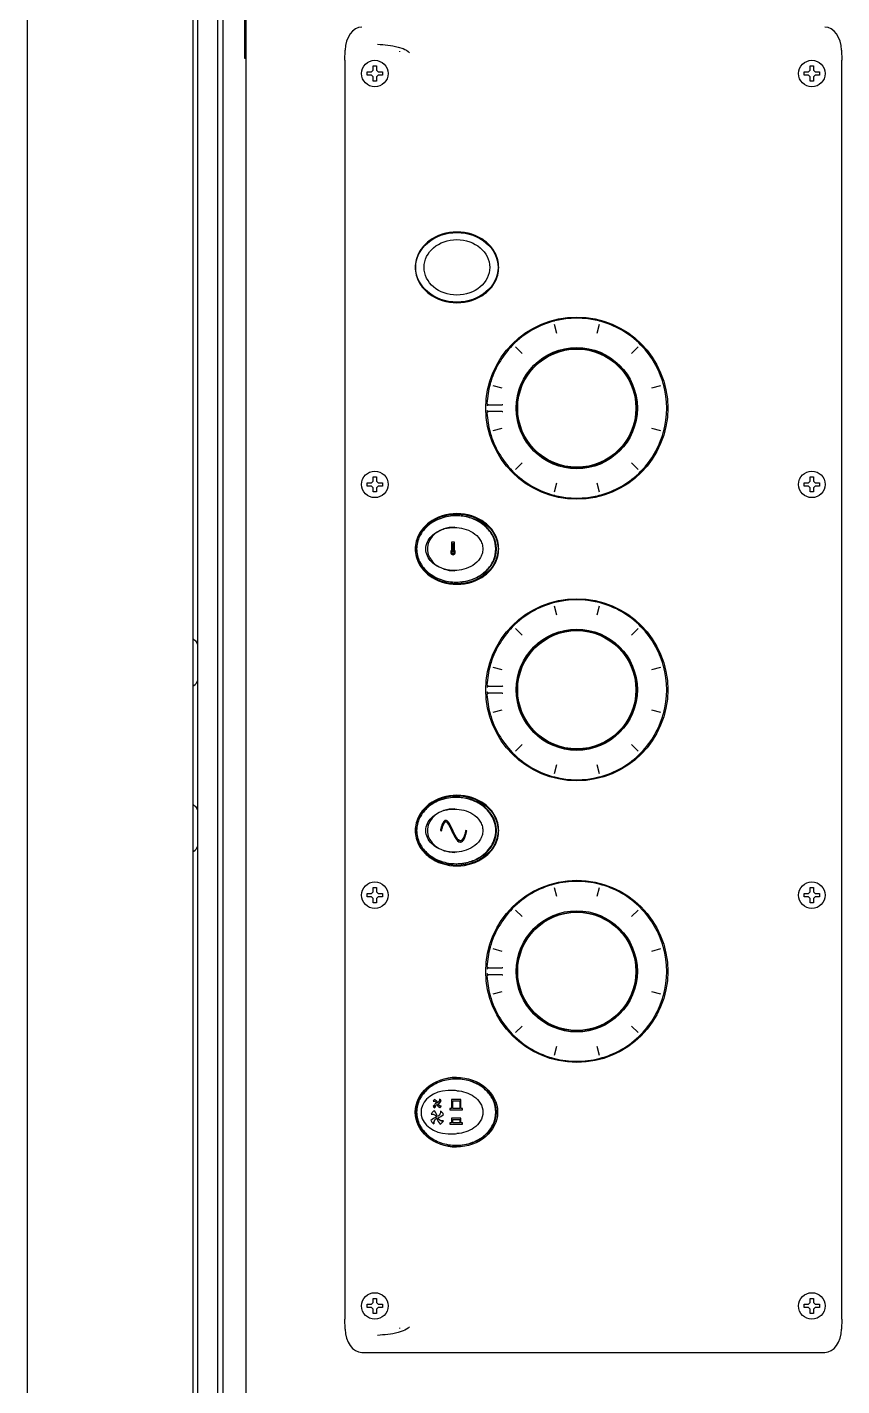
# Model space of a CAD drawing. Header units: millimetres. Extents: x 2482 to 7241, y 2335 to 6851.
# Drawn here: x 3831 to 4077, y 4862.8 to 5272.9 of the extents above; entities that cross this region are included whole.
import ezdxf

# ---------------------------------------------------------------- set-up
doc = ezdxf.new("R2010")
doc.units = ezdxf.units.MM
doc.header["$LTSCALE"] = 669.9
doc.layers.get('0').update_dxf_attribs({"linetype": 'CONTINUOUS'})
doc.layers.add('ASSI', color=7, linetype='CONTINUOUS')
doc.layers.add('GEOM', color=7, linetype='CONTINUOUS')

msp = doc.modelspace()

# ---------------------------------------------------------------- linework, layer by layer
at = {"color": 7, "linetype": 'Continuous'}
for p, q in [((3830.95, 5500.37), (3830.95, 3865.37)), ((3880.95, 5453.05), (3880.95, 3865.37)), ((3890.05, 5426.12), (3890.05, 4711.73)), ((3933.65, 5258.37), (3933.65, 5259.37)), ((3933.65, 5259.37), (3934.95, 5259.37)), ((3934.95, 5258.37), (3933.65, 5258.37)), ((3934.95, 5259.37), (3935.45, 5259.87)), ((3935.45, 5257.87), (3934.95, 5258.37)), ((3935.45, 5259.87), (3935.45, 5261.17)), ((3935.45, 5261.17), (3936.45, 5261.17)), ((3935.45, 5256.57), (3935.45, 5257.87)), ((3936.45, 5261.17), (3936.45, 5259.87)), ((3936.45, 5259.87), (3936.95, 5259.37)), ((3936.95, 5258.37), (3936.45, 5257.87)), ((3936.45, 5257.87), (3936.45, 5256.57)), ((3936.95, 5259.37), (3938.25, 5259.37)), ((3938.25, 5258.37), (3936.95, 5258.37)), ((3938.25, 5259.37), (3938.25, 5258.37)), ((4065.65, 5258.37), (4065.65, 5259.37)), ((4065.65, 5259.37), (4066.95, 5259.37)), ((4066.95, 5258.37), (4065.65, 5258.37)), ((4066.95, 5259.37), (4067.45, 5259.87)), ((4067.45, 5257.87), (4066.95, 5258.37)), ((4067.45, 5259.87), (4067.45, 5261.17)), ((4067.45, 5261.17), (4068.45, 5261.17)), ((4067.45, 5256.57), (4067.45, 5257.87)), ((4068.45, 5261.17), (4068.45, 5259.87)), ((4068.45, 5259.87), (4068.95, 5259.37)), ((4068.95, 5258.37), (4068.45, 5257.87)), ((4068.45, 5257.87), (4068.45, 5256.57)), ((4068.95, 5259.37), (4070.25, 5259.37)), ((4070.25, 5258.37), (4068.95, 5258.37)), ((4070.25, 5259.37), (4070.25, 5258.37)), ((3936.45, 5256.57), (3935.45, 5256.57)), ((4068.45, 5256.57), (4067.45, 5256.57)), ((3933.65, 5134.37), (3933.65, 5135.37)), ((3933.65, 5135.37), (3934.95, 5135.37)), ((3934.95, 5135.37), (3935.45, 5135.87)), ((3935.45, 5135.87), (3935.45, 5137.17)), ((3935.45, 5137.17), (3936.45, 5137.17)), ((3936.45, 5137.17), (3936.45, 5135.87)), ((3936.45, 5135.87), (3936.95, 5135.37)), ((3936.95, 5135.37), (3938.25, 5135.37)), ((3938.25, 5135.37), (3938.25, 5134.37)), ((4065.65, 5134.37), (4065.65, 5135.37)), ((4065.65, 5135.37), (4066.95, 5135.37)), ((4066.95, 5135.37), (4067.45, 5135.87)), ((4067.45, 5135.87), (4067.45, 5137.17)), ((4067.45, 5137.17), (4068.45, 5137.17)), ((4068.45, 5137.17), (4068.45, 5135.87)), ((4068.45, 5135.87), (4068.95, 5135.37)), ((4068.95, 5135.37), (4070.25, 5135.37)), ((4070.25, 5135.37), (4070.25, 5134.37)), ((3934.95, 5134.37), (3933.65, 5134.37)), ((3935.45, 5133.87), (3934.95, 5134.37)), ((3935.45, 5132.57), (3935.45, 5133.87)), ((3936.45, 5132.57), (3935.45, 5132.57)), ((3936.95, 5134.37), (3936.45, 5133.87)), ((3936.45, 5133.87), (3936.45, 5132.57)), ((3938.25, 5134.37), (3936.95, 5134.37)), ((4066.95, 5134.37), (4065.65, 5134.37)), ((4067.45, 5133.87), (4066.95, 5134.37)), ((4067.45, 5132.57), (4067.45, 5133.87)), ((4068.45, 5132.57), (4067.45, 5132.57)), ((4068.95, 5134.37), (4068.45, 5133.87)), ((4068.45, 5133.87), (4068.45, 5132.57)), ((4070.25, 5134.37), (4068.95, 5134.37)), ((3962.53, 5125.23), (3962.5, 5125.23)), ((3962.53, 5040.23), (3962.5, 5040.23)), ((3934.95, 5011.37), (3935.45, 5011.87)), ((3935.45, 5011.87), (3935.45, 5013.17)), ((3935.45, 5013.17), (3936.45, 5013.17)), ((3936.45, 5013.17), (3936.45, 5011.87)), ((3936.45, 5011.87), (3936.95, 5011.37)), ((4066.95, 5011.37), (4067.45, 5011.87)), ((4067.45, 5011.87), (4067.45, 5013.17)), ((4067.45, 5013.17), (4068.45, 5013.17)), ((4068.45, 5013.17), (4068.45, 5011.87)), ((4068.45, 5011.87), (4068.95, 5011.37)), ((3933.65, 5010.37), (3933.65, 5011.37)), ((3933.65, 5011.37), (3934.95, 5011.37)), ((3934.95, 5010.37), (3933.65, 5010.37)), ((3935.45, 5009.87), (3934.95, 5010.37)), ((3935.45, 5008.57), (3935.45, 5009.87)), ((3936.45, 5008.57), (3935.45, 5008.57)), ((3936.95, 5010.37), (3936.45, 5009.87)), ((3936.45, 5009.87), (3936.45, 5008.57)), ((3936.95, 5011.37), (3938.25, 5011.37)), ((3938.25, 5010.37), (3936.95, 5010.37)), ((3938.25, 5011.37), (3938.25, 5010.37)), ((4065.65, 5010.37), (4065.65, 5011.37)), ((4065.65, 5011.37), (4066.95, 5011.37)), ((4066.95, 5010.37), (4065.65, 5010.37)), ((4067.45, 5009.87), (4066.95, 5010.37)), ((4067.45, 5008.57), (4067.45, 5009.87)), ((4068.45, 5008.57), (4067.45, 5008.57)), ((4068.95, 5010.37), (4068.45, 5009.87)), ((4068.45, 5009.87), (4068.45, 5008.57)), ((4068.95, 5011.37), (4070.25, 5011.37)), ((4070.25, 5010.37), (4068.95, 5010.37)), ((4070.25, 5011.37), (4070.25, 5010.37)), ((3962.53, 4955.23), (3962.5, 4955.23)), ((3959.97, 4951.87), (3958.11, 4951.87)), ((3958.07, 4938.87), (3959.97, 4938.87)), ((3935.45, 4887.87), (3935.45, 4889.17)), ((3935.45, 4889.17), (3936.45, 4889.17)), ((3936.45, 4889.17), (3936.45, 4887.87)), ((4067.45, 4887.87), (4067.45, 4889.17)), ((4067.45, 4889.17), (4068.45, 4889.17)), ((4068.45, 4889.17), (4068.45, 4887.87)), ((3933.65, 4886.37), (3933.65, 4887.37)), ((3933.65, 4887.37), (3934.95, 4887.37)), ((3934.95, 4886.37), (3933.65, 4886.37)), ((3934.95, 4887.37), (3935.45, 4887.87)), ((3935.45, 4885.87), (3934.95, 4886.37)), ((3935.45, 4884.57), (3935.45, 4885.87)), ((3936.45, 4884.57), (3935.45, 4884.57)), ((3936.45, 4887.87), (3936.95, 4887.37)), ((3936.95, 4886.37), (3936.45, 4885.87)), ((3936.45, 4885.87), (3936.45, 4884.57)), ((3936.95, 4887.37), (3938.25, 4887.37)), ((3938.25, 4886.37), (3936.95, 4886.37)), ((3938.25, 4887.37), (3938.25, 4886.37)), ((4065.65, 4886.37), (4065.65, 4887.37)), ((4065.65, 4887.37), (4066.95, 4887.37)), ((4066.95, 4886.37), (4065.65, 4886.37)), ((4066.95, 4887.37), (4067.45, 4887.87)), ((4067.45, 4885.87), (4066.95, 4886.37)), ((4067.45, 4884.57), (4067.45, 4885.87)), ((4068.45, 4884.57), (4067.45, 4884.57)), ((4068.45, 4887.87), (4068.95, 4887.37)), ((4068.95, 4886.37), (4068.45, 4885.87)), ((4068.45, 4885.87), (4068.45, 4884.57)), ((4068.95, 4887.37), (4070.25, 4887.37)), ((4070.25, 4886.37), (4068.95, 4886.37)), ((4070.25, 4887.37), (4070.25, 4886.37))]:
    msp.add_line(p, q, dxfattribs=at)
at = {"linetype": 'Continuous'}
msp.add_line((3896.95, 5499.77), (3896.95, 3837.47), dxfattribs=at)
at = {"color": 7, "linetype": 'Continuous'}
for points in [[(3960.15, 5121.97), (3958.41, 5121.82), (3956.79, 5121.41), (3955.4, 5120.79), (3954.22, 5120.01), (3953.26, 5119.1), (3952.54, 5118.08), (3952.06, 5117.01), (3951.82, 5115.92), (3951.82, 5114.82), (3952.06, 5113.72), (3952.54, 5112.65), (3953.26, 5111.64), (3954.22, 5110.72), (3955.4, 5109.94), (3956.79, 5109.33), (3958.4, 5108.91), (3960.15, 5108.77)], [(3960.15, 5036.97), (3958.41, 5036.82), (3956.79, 5036.41), (3955.4, 5035.79), (3954.22, 5035.01), (3953.26, 5034.1), (3952.54, 5033.08), (3952.06, 5032.01), (3951.82, 5030.92), (3951.82, 5029.82), (3952.06, 5028.72), (3952.54, 5027.65), (3953.26, 5026.64), (3954.22, 5025.72), (3955.4, 5024.94), (3956.79, 5024.33), (3958.4, 5023.91), (3960.15, 5023.77)], [(3958.14, 4951.87), (3956.44, 4951.73), (3954.96, 4951.37), (3953.65, 4950.82), (3952.52, 4950.12), (3951.58, 4949.29), (3950.83, 4948.36), (3950.31, 4947.36), (3950, 4946.32), (3949.91, 4945.37)], [(3949.91, 4945.37), (3950, 4944.43), (3950.3, 4943.39), (3950.83, 4942.38), (3951.57, 4941.45), (3952.52, 4940.62), (3953.65, 4939.92), (3954.95, 4939.37), (3956.43, 4939.01), (3958.07, 4938.87)]]:
    msp.add_lwpolyline(points, dxfattribs=at)
for centre, radius, start, end in [((3960.53, 5111.11), 14.25, 89.1806, 89.9999), ((3960.53, 5111.12), 14.25, 82.0769, 89.1838), ((3959.79, 5111.45), 10.4, 105.9787, 107.3299), ((3959.82, 5111.31), 10.54, 104.8047, 105.9794), ((3959.79, 5119.29), 10.4, 252.6486, 254.0369), ((3959.83, 5119.43), 10.54, 254.0362, 255.2532), ((3960.53, 5119.62), 14.25, 270.0001, 270.8196), ((3960.53, 5119.62), 14.25, 270.8169, 277.696), ((3960.55, 5119.48), 14.11, 277.7048, 277.9), ((3960.53, 5026.11), 14.25, 89.1806, 89.9999), ((3960.53, 5026.12), 14.25, 82.0769, 89.1838), ((3959.79, 5026.45), 10.4, 105.9787, 107.3299), ((3959.82, 5026.31), 10.54, 104.8047, 105.9794), ((3959.79, 5034.29), 10.4, 252.6486, 254.0369), ((3959.83, 5034.43), 10.54, 254.0362, 255.2532), ((3960.53, 5034.62), 14.25, 270.0001, 270.8196), ((3960.53, 5034.62), 14.25, 270.8169, 277.696), ((3960.55, 5034.48), 14.11, 277.7048, 277.9), ((3960.53, 4941.11), 14.25, 89.1806, 89.9999), ((3960.53, 4941.12), 14.25, 82.0769, 89.1838), ((3959.97, 4940.48), 11.39, 86.1636, 90.0001), ((3959.97, 4950.25), 11.39, 269.9999, 273.8364), ((3960.53, 4949.62), 14.25, 270.0001, 270.8196), ((3960.53, 4949.62), 14.25, 270.8169, 277.696), ((3960.55, 4949.48), 14.11, 277.7048, 277.9)]:
    msp.add_arc(centre, radius, start, end, dxfattribs=at)
for centre in [(3960.74, 5115.37), (3960.74, 5030.37), (3960.74, 4945.37)]:
    msp.add_ellipse(centre, major_axis=(11.95, 0), ratio=0.836553, start_param=4.712389, end_param=7.853982, dxfattribs=at)
for points, knots in [([(3960.53, 5125.37), (3958.99, 5125.37), (3955.93, 5124.87), (3951.98, 5122.72), (3949.25, 5119.41), (3948.58, 5116.68), (3948.58, 5115.37)], [0, 0, 0, 0, 0.270154, 0.528972, 0.770852, 1, 1, 1, 1]), ([(3972.49, 5115.37), (3972.49, 5116.54), (3971.96, 5118.96), (3969.76, 5122.04), (3966.49, 5124.27), (3963.88, 5125.04), (3962.53, 5125.23)], [0, 0, 0, 0, 0.231184, 0.472978, 0.730138, 1, 1, 1, 1]), ([(3951.36, 5115.37), (3951.36, 5116.09), (3951.7, 5117.55), (3952.99, 5119.32), (3954.71, 5120.61), (3956.02, 5121.17), (3956.69, 5121.38)], [0, 0, 0, 0, 0.253851, 0.505276, 0.753701, 1, 1, 1, 1]), ([(3959.97, 5121.87), (3960.95, 5121.87), (3962.91, 5121.62), (3965.66, 5120.46), (3967.54, 5118.72), (3968.42, 5116.89), (3968.58, 5115.88), (3968.58, 5115.37)], [0, 0, 0, 0, 0.246381, 0.494097, 0.744269, 0.871684, 1, 1, 1, 1]), ([(3948.58, 5115.37), (3948.58, 5114.06), (3949.25, 5111.33), (3951.98, 5108.02), (3955.93, 5105.86), (3958.99, 5105.37), (3960.53, 5105.37)], [0, 0, 0, 0, 0.229148, 0.471028, 0.729846, 1, 1, 1, 1]), ([(3956.68, 5109.36), (3956.01, 5109.57), (3954.71, 5110.13), (3952.99, 5111.42), (3951.7, 5113.19), (3951.36, 5114.64), (3951.36, 5115.37)], [0, 0, 0, 0, 0.246299, 0.494725, 0.74615, 1, 1, 1, 1]), ([(3968.58, 5115.37), (3968.58, 5114.86), (3968.42, 5113.84), (3967.54, 5112.02), (3965.66, 5110.28), (3962.91, 5109.12), (3960.95, 5108.87), (3959.97, 5108.87)], [0, 0, 0, 0, 0.128317, 0.255731, 0.505903, 0.753619, 1, 1, 1, 1]), ([(3962.49, 5105.5), (3963.85, 5105.69), (3966.46, 5106.45), (3969.75, 5108.68), (3971.96, 5111.77), (3972.49, 5114.19), (3972.49, 5115.37)], [0, 0, 0, 0, 0.269878, 0.527069, 0.76886, 1, 1, 1, 1]), ([(3960.53, 5040.37), (3958.99, 5040.37), (3955.93, 5039.87), (3951.98, 5037.72), (3949.25, 5034.41), (3948.58, 5031.68), (3948.58, 5030.37)], [0, 0, 0, 0, 0.270154, 0.528972, 0.770852, 1, 1, 1, 1]), ([(3967.28, 5038.62), (3966.93, 5038.82), (3965.43, 5039.59), (3963.78, 5040.05), (3962.53, 5040.23)], [0, 0, 0, 0, 0.245838, 1, 1, 1, 1]), ([(3951.36, 5030.37), (3951.36, 5031.09), (3951.7, 5032.55), (3952.99, 5034.32), (3954.71, 5035.61), (3956.02, 5036.17), (3956.69, 5036.38)], [0, 0, 0, 0, 0.253851, 0.505276, 0.753701, 1, 1, 1, 1]), ([(3959.97, 5036.87), (3960.95, 5036.87), (3962.91, 5036.62), (3965.66, 5035.46), (3967.54, 5033.72), (3968.42, 5031.89), (3968.58, 5030.88), (3968.58, 5030.37)], [0, 0, 0, 0, 0.246381, 0.494097, 0.744269, 0.871684, 1, 1, 1, 1]), ([(3972.49, 5030.37), (3972.49, 5031.18), (3972.24, 5032.82), (3970.81, 5035.93), (3968.8, 5037.75), (3967.28, 5038.62)], [0, 0, 0, 0, 0.239097, 0.483838, 1, 1, 1, 1]), ([(3948.58, 5030.37), (3948.58, 5029.06), (3949.25, 5026.33), (3951.98, 5023.02), (3955.93, 5020.86), (3958.99, 5020.37), (3960.53, 5020.37)], [0, 0, 0, 0, 0.229148, 0.471028, 0.729846, 1, 1, 1, 1]), ([(3956.68, 5024.36), (3956.01, 5024.57), (3954.71, 5025.13), (3952.99, 5026.42), (3951.7, 5028.19), (3951.36, 5029.64), (3951.36, 5030.37)], [0, 0, 0, 0, 0.246299, 0.494725, 0.74615, 1, 1, 1, 1]), ([(3968.58, 5030.37), (3968.58, 5029.86), (3968.42, 5028.84), (3967.54, 5027.02), (3965.66, 5025.28), (3962.91, 5024.12), (3960.95, 5023.87), (3959.97, 5023.87)], [0, 0, 0, 0, 0.128317, 0.255731, 0.505903, 0.753619, 1, 1, 1, 1]), ([(3967.29, 5022.12), (3968.8, 5022.99), (3970.82, 5024.81), (3972.24, 5027.91), (3972.49, 5029.56), (3972.49, 5030.37)], [0, 0, 0, 0, 0.516155, 0.760898, 1, 1, 1, 1]), ([(3962.49, 5020.5), (3962.92, 5020.56), (3964.58, 5020.87), (3966.19, 5021.49), (3967.29, 5022.12)], [0, 0, 0, 0, 0.254615, 1, 1, 1, 1]), ([(3960.53, 4955.37), (3958.99, 4955.37), (3955.93, 4954.87), (3951.98, 4952.72), (3949.25, 4949.41), (3948.58, 4946.68), (3948.58, 4945.37)], [0, 0, 0, 0, 0.270154, 0.528972, 0.770852, 1, 1, 1, 1]), ([(3972.49, 4945.37), (3972.49, 4946.54), (3971.96, 4948.96), (3969.76, 4952.04), (3966.49, 4954.27), (3963.88, 4955.04), (3962.53, 4955.23)], [0, 0, 0, 0, 0.231184, 0.472978, 0.730138, 1, 1, 1, 1]), ([(3960.73, 4951.84), (3961.64, 4951.78), (3963.46, 4951.44), (3965.98, 4950.22), (3968, 4948.2), (3968.58, 4946.31), (3968.58, 4945.37)], [0, 0, 0, 0, 0.246891, 0.495271, 0.746193, 1, 1, 1, 1]), ([(3948.58, 4945.37), (3948.58, 4944.06), (3949.25, 4941.33), (3951.98, 4938.02), (3955.93, 4935.86), (3958.99, 4935.37), (3960.53, 4935.37)], [0, 0, 0, 0, 0.229148, 0.471028, 0.729846, 1, 1, 1, 1]), ([(3968.58, 4945.37), (3968.58, 4944.43), (3968, 4942.54), (3965.98, 4940.52), (3963.46, 4939.3), (3961.64, 4938.95), (3960.73, 4938.89)], [0, 0, 0, 0, 0.253807, 0.504729, 0.753109, 1, 1, 1, 1]), ([(3962.49, 4935.5), (3963.85, 4935.69), (3966.46, 4936.45), (3969.75, 4938.68), (3971.96, 4941.77), (3972.49, 4944.19), (3972.49, 4945.37)], [0, 0, 0, 0, 0.269878, 0.527069, 0.76886, 1, 1, 1, 1])]:
    msp.add_open_spline(points, degree=3, knots=knots, dxfattribs=at)
for points in [[(3957.13, 5121.5), (3958.05, 5121.75), (3959.02, 5121.87), (3959.97, 5121.87)], [(3959.97, 5108.87), (3959.02, 5108.87), (3958.06, 5108.99), (3957.14, 5109.23)], [(3957.13, 5036.5), (3958.05, 5036.75), (3959.02, 5036.87), (3959.97, 5036.87)], [(3959.97, 5023.87), (3959.02, 5023.87), (3958.06, 5023.99), (3957.14, 5024.23)]]:
    msp.add_open_spline(points, degree=3, dxfattribs=at)
at = {"layer": 'ASSI', "color": 7, "linetype": 'Continuous'}
for centre in [(3935.95, 5258.87), (4067.95, 5258.87), (3935.95, 5134.87), (4067.95, 5134.87), (3935.95, 5010.87), (4067.95, 5010.87), (3935.95, 4886.87), (4067.95, 4886.87)]:
    msp.add_circle(centre, 4, dxfattribs=at)
for centre, start, end in [((3871.8, 5081.12), 27.4562, 29.8633), ((3871.8, 5081.12), 330.1367, 332.5401), ((3871.8, 5031.12), 27.4562, 29.8633), ((3871.8, 5031.12), 330.1367, 332.5401)]:
    msp.add_arc(centre, 12, start, end, dxfattribs=at)
at = {"layer": 'GEOM', "color": 7, "linetype": 'Continuous'}
for p, q in [((3888.45, 5374.31), (3888.45, 4689.87)), ((3882.45, 4703.67), (3882.45, 5342.37)), ((3896.65, 5263.37), (3896.65, 5303.37)), ((3926.9, 5262.88), (3926.95, 5265.88)), ((3942.96, 5266.87), (3944.52, 5266.39)), ((4076.95, 5265.88), (4077, 5262.88)), ((3896.95, 5263.37), (3896.65, 5263.37)), ((3926.9, 5262.89), (3926.9, 5262.88)), ((3926.9, 5262.88), (3926.9, 5262.76)), ((3926.9, 5262.76), (3926.9, 4882.97)), ((3943.38, 5265.63), (3943.36, 5265.43)), ((4077, 5262.76), (4077, 5262.88)), ((4077, 4882.97), (4077, 5262.76)), ((3990.24, 5184.18), (3990.14, 5184.16)), ((4003.76, 5184.16), (4003.67, 5184.18)), ((3990.9, 5180.43), (3990.18, 5183.12)), ((4003.72, 5183.12), (4003, 5180.43)), ((3977.51, 5176.82), (3977.48, 5176.78)), ((3977.52, 5176.84), (3977.51, 5176.82)), ((3977.58, 5176.91), (3977.52, 5176.84)), ((3978.47, 5176.35), (3980.43, 5174.39)), ((4013.47, 5174.39), (4015.44, 5176.35)), ((4016.38, 5176.84), (4016.32, 5176.91)), ((3970.81, 5165.21), (3970.77, 5165.12)), ((3974.38, 5163.91), (3971.7, 5164.63)), ((4022.2, 5164.63), (4019.52, 5163.91)), ((4023.13, 5165.12), (4023.09, 5165.21)), ((3970.23, 5158.92), (3974.4, 5158.92)), ((3974.4, 5156.82), (3970.23, 5156.82)), ((3971.7, 5151.1), (3974.38, 5151.82)), ((4019.52, 5151.82), (4022.2, 5151.1)), ((3970.77, 5150.62), (3970.81, 5150.53)), ((4023.09, 5150.53), (4023.13, 5150.62)), ((3977.52, 5138.9), (3977.58, 5138.82)), ((3980.43, 5141.35), (3978.47, 5139.38)), ((4015.44, 5139.38), (4013.47, 5141.35)), ((4016.32, 5138.82), (4016.38, 5138.9)), ((4016.38, 5138.9), (4016.39, 5138.92)), ((4016.39, 5138.92), (4016.42, 5138.95)), ((3990.18, 5132.62), (3990.9, 5135.3)), ((4003, 5135.3), (4003.72, 5132.62)), ((3990.14, 5131.57), (3990.24, 5131.56)), ((4003.67, 5131.56), (4003.76, 5131.57)), ((3959.09, 5117.37), (3959.09, 5114.93)), ((3959.09, 5117.37), (3959.09, 5114.93)), ((3960.05, 5117.37), (3959.09, 5117.37)), ((3959.09, 5114.93), (3959.09, 5114.93)), ((3959.47, 5114.7), (3959.47, 5116.97)), ((3959.47, 5116.97), (3959.67, 5116.97)), ((3959.57, 5114.02), (3959.57, 5114.02)), ((3959.66, 5116.97), (3959.66, 5114.7)), ((3959.66, 5114.7), (3959.67, 5114.7)), ((3959.67, 5116.97), (3959.67, 5114.7)), ((3960.05, 5114.93), (3960.05, 5117.37)), ((3990.24, 5099.18), (3990.14, 5099.16)), ((3990.9, 5095.43), (3990.18, 5098.12)), ((4003.72, 5098.12), (4003, 5095.43)), ((4003.76, 5099.16), (4003.67, 5099.18)), ((3977.51, 5091.82), (3977.48, 5091.78)), ((3977.52, 5091.84), (3977.51, 5091.82)), ((3977.58, 5091.91), (3977.52, 5091.84)), ((3978.47, 5091.35), (3980.43, 5089.39)), ((4013.47, 5089.39), (4015.44, 5091.35)), ((4016.38, 5091.84), (4016.32, 5091.91)), ((3970.81, 5080.21), (3970.77, 5080.12)), ((3974.38, 5078.91), (3971.7, 5079.63)), ((4022.2, 5079.63), (4019.52, 5078.91)), ((4023.13, 5080.12), (4023.09, 5080.21)), ((3970.23, 5073.92), (3974.4, 5073.92)), ((3974.4, 5071.82), (3970.23, 5071.82)), ((3970.77, 5065.62), (3970.81, 5065.53)), ((3971.7, 5066.1), (3974.38, 5066.82)), ((4019.52, 5066.82), (4022.2, 5066.1)), ((4023.09, 5065.53), (4023.13, 5065.62)), ((3977.52, 5053.9), (3977.58, 5053.82)), ((3980.43, 5056.35), (3978.47, 5054.38)), ((4015.44, 5054.38), (4013.47, 5056.35)), ((4016.32, 5053.82), (4016.38, 5053.9)), ((4016.38, 5053.9), (4016.39, 5053.92)), ((4016.39, 5053.92), (4016.42, 5053.95)), ((3990.18, 5047.62), (3990.9, 5050.3)), ((4003, 5050.3), (4003.72, 5047.62)), ((3990.14, 5046.57), (3990.24, 5046.56)), ((4003.67, 5046.56), (4003.76, 5046.57)), ((3957.5, 5033.05), (3957.35, 5033.05)), ((3955.74, 5030.37), (3956.11, 5030.27)), ((3955.74, 5030.37), (3955.89, 5030.37)), ((3955.89, 5030.37), (3956.12, 5030.31)), ((3963.76, 5030.27), (3963.39, 5030.37)), ((3961.78, 5027.29), (3961.92, 5027.29)), ((3990.24, 5014.18), (3990.14, 5014.16)), ((3990.9, 5010.43), (3990.18, 5013.12)), ((4003.72, 5013.12), (4003, 5010.43)), ((4003.76, 5014.16), (4003.67, 5014.18)), ((3977.51, 5006.82), (3977.48, 5006.78)), ((3977.52, 5006.84), (3977.51, 5006.82)), ((3977.58, 5006.91), (3977.52, 5006.84)), ((3978.47, 5006.35), (3980.43, 5004.39)), ((4013.47, 5004.39), (4015.44, 5006.35)), ((4016.38, 5006.84), (4016.32, 5006.91)), ((3970.81, 4995.21), (3970.77, 4995.12)), ((4023.13, 4995.12), (4023.09, 4995.21)), ((3974.38, 4993.91), (3971.7, 4994.63)), ((4022.2, 4994.63), (4019.52, 4993.91)), ((3970.23, 4988.92), (3974.4, 4988.92)), ((3974.4, 4986.82), (3970.23, 4986.82)), ((3970.77, 4980.62), (3970.81, 4980.53)), ((3971.7, 4981.1), (3974.38, 4981.82)), ((4019.52, 4981.82), (4022.2, 4981.1)), ((4023.09, 4980.53), (4023.13, 4980.62)), ((3980.43, 4971.35), (3978.47, 4969.38)), ((4015.44, 4969.38), (4013.47, 4971.35)), ((3977.52, 4968.9), (3977.58, 4968.82)), ((4016.32, 4968.82), (4016.38, 4968.9)), ((4016.38, 4968.9), (4016.39, 4968.92)), ((4016.39, 4968.92), (4016.42, 4968.95)), ((3990.18, 4962.62), (3990.9, 4965.3)), ((4003, 4965.3), (4003.72, 4962.62)), ((3990.14, 4961.57), (3990.24, 4961.56)), ((4003.67, 4961.56), (4003.76, 4961.57)), ((3954, 4949.21), (3953.99, 4949.21)), ((3954.06, 4946.68), (3954.06, 4946.68)), ((3955.05, 4947.86), (3955.05, 4947.86)), ((3955.53, 4949.26), (3955.53, 4949.26)), ((3955.6, 4946.72), (3955.6, 4946.72)), ((3955.99, 4948.81), (3955.98, 4948.81)), ((3956.03, 4947.2), (3956.03, 4947.2)), ((3958.62, 4946.51), (3958.62, 4946.11)), ((3959.1, 4946.51), (3958.62, 4946.51)), ((3958.62, 4946.11), (3962.45, 4946.11)), ((3959.1, 4949.21), (3959.1, 4946.51)), ((3961.97, 4949.21), (3959.1, 4949.21)), ((3959.48, 4946.51), (3959.48, 4948.81)), ((3959.48, 4946.51), (3959.48, 4948.81)), ((3959.48, 4948.81), (3961.58, 4948.81)), ((3961.58, 4946.51), (3959.48, 4946.51)), ((3961.58, 4948.81), (3961.58, 4946.51)), ((3961.95, 4949.2), (3961.92, 4949.21)), ((3961.97, 4949.18), (3961.95, 4949.2)), ((3961.97, 4946.51), (3961.97, 4949.21)), ((3961.97, 4946.51), (3961.97, 4949.21)), ((3962.45, 4946.51), (3961.97, 4946.51)), ((3962.45, 4946.11), (3962.45, 4946.51)), ((3962.45, 4946.11), (3962.45, 4946.51)), ((3952.93, 4944.79), (3953.16, 4944.81)), ((3952.94, 4944.79), (3952.93, 4944.79)), ((3953.82, 4941.82), (3953.81, 4941.82)), ((3953.94, 4945.78), (3953.94, 4945.78)), ((3955.05, 4943.65), (3955.05, 4943.65)), ((3955.65, 4941.76), (3955.65, 4941.76)), ((3955.78, 4945.71), (3955.78, 4945.71)), ((3956.66, 4942.74), (3956.43, 4942.72)), ((3956.66, 4942.74), (3956.66, 4942.74)), ((3956.72, 4944.66), (3956.72, 4944.66)), ((3958.62, 4942.16), (3958.62, 4941.76)), ((3959.1, 4942.16), (3958.62, 4942.16)), ((3958.62, 4941.76), (3962.45, 4941.76)), ((3959.1, 4943.56), (3959.1, 4942.16)), ((3961.97, 4943.56), (3959.1, 4943.56)), ((3959.48, 4942.16), (3959.48, 4943.16)), ((3959.48, 4942.16), (3959.48, 4943.16)), ((3959.48, 4943.16), (3961.58, 4943.16)), ((3961.58, 4942.16), (3959.48, 4942.16)), ((3961.58, 4943.16), (3961.58, 4942.16)), ((3961.97, 4942.16), (3961.97, 4943.56)), ((3961.97, 4942.16), (3961.97, 4943.56)), ((3962.45, 4942.16), (3961.97, 4942.16)), ((3962.45, 4941.76), (3962.45, 4942.16)), ((3962.45, 4941.76), (3962.45, 4942.16)), ((3926.9, 4882.97), (3926.9, 4882.85)), ((3926.95, 4879.85), (3926.9, 4882.85)), ((3943.36, 4880.31), (3943.38, 4880.11)), ((4077, 4882.85), (4076.95, 4879.85)), ((4077, 4882.85), (4077, 4882.97)), ((4077, 4882.85), (4077, 4882.85)), ((3944.52, 4879.35), (3942.96, 4878.87)), ((3932.01, 4872.87), (4071.89, 4872.87))]:
    msp.add_line(p, q, dxfattribs=at)
for points in [[(3990.31, 5184.19), (3990.26, 5184.18), (3990.24, 5184.18)], [(4003.67, 5184.18), (4003.64, 5184.18), (4003.6, 5184.19)], [(4016.42, 5176.78), (4016.39, 5176.82), (4016.38, 5176.84)], [(3970.83, 5165.27), (3970.82, 5165.23), (3970.81, 5165.21)], [(4023.09, 5165.21), (4023.08, 5165.23), (4023.07, 5165.27)], [(3970.81, 5150.53), (3970.82, 5150.5), (3970.83, 5150.46)], [(4023.07, 5150.46), (4023.08, 5150.5), (4023.09, 5150.53)], [(3977.48, 5138.95), (3977.51, 5138.92), (3977.52, 5138.9)], [(3990.24, 5131.56), (3990.26, 5131.56), (3990.31, 5131.55)], [(4003.6, 5131.55), (4003.64, 5131.56), (4003.67, 5131.56)], [(3990.31, 5099.19), (3990.26, 5099.18), (3990.24, 5099.18)], [(4003.67, 5099.18), (4003.64, 5099.18), (4003.6, 5099.19)], [(4016.42, 5091.78), (4016.39, 5091.82), (4016.38, 5091.84)], [(3970.83, 5080.27), (3970.82, 5080.23), (3970.81, 5080.21)], [(4023.09, 5080.21), (4023.08, 5080.23), (4023.07, 5080.27)], [(3970.81, 5065.53), (3970.82, 5065.5), (3970.83, 5065.46)], [(4023.07, 5065.46), (4023.08, 5065.5), (4023.09, 5065.53)], [(3977.48, 5053.95), (3977.51, 5053.92), (3977.52, 5053.9)], [(3990.24, 5046.56), (3990.26, 5046.56), (3990.31, 5046.55)], [(4003.6, 5046.55), (4003.64, 5046.56), (4003.67, 5046.56)], [(3990.31, 5014.19), (3990.26, 5014.18), (3990.24, 5014.18)], [(4003.67, 5014.18), (4003.64, 5014.18), (4003.6, 5014.19)], [(4016.42, 5006.78), (4016.39, 5006.82), (4016.38, 5006.84)], [(3970.83, 4995.27), (3970.82, 4995.23), (3970.81, 4995.21)], [(4023.09, 4995.21), (4023.08, 4995.23), (4023.07, 4995.27)], [(3970.81, 4980.53), (3970.82, 4980.5), (3970.83, 4980.46)], [(4023.07, 4980.46), (4023.08, 4980.5), (4023.09, 4980.53)], [(3977.48, 4968.95), (3977.51, 4968.92), (3977.52, 4968.9)], [(3990.24, 4961.56), (3990.26, 4961.56), (3990.31, 4961.55)], [(4003.6, 4961.55), (4003.64, 4961.56), (4003.67, 4961.56)]]:
    msp.add_lwpolyline(points, dxfattribs=at)
for centre, radius in [((3996.95, 5157.87), 27.49), ((3996.95, 5157.87), 18.3), ((3996.95, 5157.87), 17.98), ((3996.95, 5157.87), 17.85), ((3996.95, 5072.87), 27.49), ((3996.95, 5072.87), 18.3), ((3996.95, 5072.87), 17.98), ((3996.95, 5072.87), 17.85), ((3996.95, 4987.87), 27.49), ((3996.95, 4987.87), 18.3), ((3996.95, 4987.87), 17.98), ((3996.95, 4987.87), 17.85)]:
    msp.add_circle(centre, radius, dxfattribs=at)
for centre, radius, start, end in [((3996.95, 5157.87), 27.16, 104.5194, 135.4806), ((3996.95, 5157.87), 27.15, 75.8321, 104.1679), ((3996.95, 5157.87), 27.16, 44.5194, 75.4806), ((3996.95, 5157.87), 27.15, 135.8321, 164.1679), ((3996.95, 5157.87), 27.15, 15.8321, 44.1679), ((3996.95, 5157.87), 27.16, 164.5194, 176.8941), ((3996.95, 5157.87), 27.16, 344.5194, 15.4806), ((3970.23, 5159.32), 0.403, 176.9672, 195.441), ((3970.23, 5159.32), 0.402, 195.5526, 213.6053), ((3970.23, 5156.42), 0.403, 164.559, 183.0328), ((3996.95, 5157.87), 27.16, 183.1059, 195.4806), ((3970.23, 5156.42), 0.402, 146.3946, 164.4475), ((3970.23, 5159.32), 0.403, 251.4477, 269.9279), ((3970.23, 5156.41), 0.403, 90.0721, 108.5523), ((3970.29, 5158.52), 0.403, 97.9279, 112.0786), ((3970.29, 5157.22), 0.403, 247.9214, 262.0721), ((3970.28, 5158.52), 0.398, 90.0245, 97.9607), ((3970.28, 5157.22), 0.398, 262.0393, 269.9755), ((3974.4, 5157.87), 1.05, 76.7215, 90), ((3974.4, 5157.87), 1.05, 270, 283.2966), ((3996.95, 5157.87), 27.15, 195.8321, 224.1679), ((3996.95, 5157.87), 27.15, 315.8321, 344.1679), ((3996.95, 5157.87), 27.16, 224.5194, 255.4806), ((3996.95, 5157.87), 27.16, 284.5194, 315.4806), ((3996.95, 5157.87), 27.15, 255.8321, 284.1679), ((3996.95, 5072.87), 27.16, 104.5194, 135.4806), ((3996.95, 5072.87), 27.15, 75.8321, 104.1679), ((3996.95, 5072.87), 27.16, 44.5194, 75.4806), ((3996.95, 5072.87), 27.15, 135.8321, 164.1679), ((3996.95, 5072.87), 27.15, 15.8321, 44.1679), ((3996.95, 5072.87), 27.16, 164.5194, 176.8941), ((3996.95, 5072.87), 27.16, 344.5194, 15.4806), ((3879.57, 5076.66), 3.04, 296.9782, 330.187), ((3970.23, 5074.32), 0.403, 176.9672, 195.441), ((3970.23, 5074.32), 0.402, 195.5526, 213.6053), ((3970.23, 5074.32), 0.403, 251.4477, 269.9279), ((3970.29, 5073.52), 0.403, 97.9279, 112.0786), ((3970.28, 5073.52), 0.398, 90.0245, 97.9607), ((3974.4, 5072.87), 1.05, 76.7215, 90), ((3970.23, 5071.42), 0.403, 164.559, 183.0328), ((3996.95, 5072.87), 27.16, 183.1059, 195.4806), ((3970.23, 5071.42), 0.402, 146.3946, 164.4475), ((3970.23, 5071.41), 0.403, 90.0721, 108.5523), ((3970.29, 5072.22), 0.403, 247.9214, 262.0721), ((3970.28, 5072.22), 0.398, 262.0393, 269.9755), ((3974.4, 5072.87), 1.05, 270, 283.2966), ((3996.95, 5072.87), 27.15, 195.8321, 224.1679), ((3996.95, 5072.87), 27.15, 315.8321, 344.1679), ((3996.95, 5072.87), 27.16, 224.5194, 255.4806), ((3996.95, 5072.87), 27.16, 284.5194, 315.4806), ((3996.95, 5072.87), 27.15, 255.8321, 284.1679), ((3957.51, 5032.91), 0.538, 98.9653, 105.1801), ((3879.57, 5026.66), 3.04, 296.9782, 330.187), ((3961.92, 5027.78), 0.886, 260.6697, 265.5524), ((3996.95, 4987.87), 27.16, 104.5194, 135.4806), ((3996.95, 4987.87), 27.15, 75.8321, 104.1679), ((3996.95, 4987.87), 27.16, 44.5194, 75.4806), ((3996.95, 4987.87), 27.15, 135.8321, 164.1679), ((3996.95, 4987.87), 27.15, 15.8321, 44.1679), ((3996.95, 4987.87), 27.16, 164.5194, 176.8941), ((3996.95, 4987.87), 27.16, 344.5194, 15.4806), ((3970.23, 4989.32), 0.403, 176.9672, 195.441), ((3970.23, 4989.32), 0.402, 195.5526, 213.6053), ((3970.23, 4989.32), 0.403, 251.4477, 269.9279), ((3970.29, 4988.52), 0.403, 97.9279, 112.0786), ((3970.29, 4987.22), 0.403, 247.9214, 262.0721), ((3970.28, 4988.52), 0.398, 90.0245, 97.9607), ((3974.4, 4987.87), 1.05, 76.7215, 90), ((3974.4, 4987.87), 1.05, 270, 283.2966), ((3970.23, 4986.42), 0.403, 164.559, 183.0328), ((3996.95, 4987.87), 27.16, 183.1059, 195.4806), ((3970.23, 4986.42), 0.402, 146.3946, 164.4475), ((3970.23, 4986.41), 0.403, 90.0721, 108.5523), ((3970.28, 4987.22), 0.398, 262.0393, 269.9755), ((3996.95, 4987.87), 27.15, 195.8321, 224.1679), ((3996.95, 4987.87), 27.15, 315.8321, 344.1679), ((3996.95, 4987.87), 27.16, 224.5194, 255.4806), ((3996.95, 4987.87), 27.16, 284.5194, 315.4806), ((3996.95, 4987.87), 27.15, 255.8321, 284.1679), ((3958.35, 4947.23), 6.73, 305.5797, 306.5245), ((3958.44, 4947.11), 6.59, 306.5271, 306.7937), ((3958.51, 4947.02), 6.47, 306.7925, 307.4929)]:
    msp.add_arc(centre, radius, start, end, dxfattribs=at)
for centre, major_axis, ratio, start_param, end_param in [((3931.95, 5265.8), (0.12, 7.07), 0.707053, 0.012341, 1.569387), ((4071.95, 5265.8), (-0.12, 7.07), 0.707053, -1.569387, -0.012341), ((3960.74, 4945.37), (12.43, 0), 0.844597, 1.582477, 4.700708), ((3931.95, 4879.94), (-0.12, 7.07), 0.707053, -4.71098, -3.153934), ((4071.95, 4879.94), (0.12, 7.07), 0.707053, -3.129252, -1.572205)]:
    msp.add_ellipse(centre, major_axis=major_axis, ratio=ratio, start_param=start_param, end_param=end_param, dxfattribs=at)
for centre, major_axis, ratio in [((3960.74, 5200.37), (12.43, 0), 0.844597), ((3960.74, 5200.37), (9.92, 0), 0.844113), ((3960.74, 5115.37), (12.43, 0), 0.844597), ((3960.74, 5030.37), (12.43, 0), 0.844597), ((3960.59, 4945.37), (12.43, 0), 0.844597)]:
    msp.add_ellipse(centre, major_axis=major_axis, ratio=ratio, dxfattribs=at)
for points in [[(3936.76, 5267.75), (3938.84, 5267.56), (3940.96, 5267.48), (3942.96, 5266.87)], [(3944.52, 5266.39), (3945.25, 5266.16), (3945.92, 5265.69), (3946.43, 5265.13)], [(3969.9, 5159.1), (3969.94, 5159.02), (3970.02, 5158.97), (3970.1, 5158.94)], [(3970.13, 5158.89), (3970, 5158.83), (3969.89, 5158.67), (3969.88, 5158.53)], [(3970.13, 5156.85), (3970, 5156.9), (3969.89, 5157.06), (3969.88, 5157.21)], [(3970.1, 5156.8), (3970.02, 5156.77), (3969.94, 5156.71), (3969.9, 5156.64)], [(3970.13, 5073.89), (3970, 5073.83), (3969.89, 5073.67), (3969.88, 5073.53)], [(3969.9, 5074.1), (3969.94, 5074.02), (3970.02, 5073.97), (3970.1, 5073.94)], [(3970.13, 5071.85), (3970, 5071.9), (3969.89, 5072.06), (3969.88, 5072.21)], [(3970.1, 5071.8), (3970.02, 5071.77), (3969.94, 5071.71), (3969.9, 5071.64)], [(3970.13, 4988.89), (3970, 4988.83), (3969.89, 4988.67), (3969.88, 4988.53)], [(3970.13, 4986.85), (3970, 4986.9), (3969.89, 4987.06), (3969.88, 4987.21)], [(3969.9, 4989.1), (3969.94, 4989.02), (3970.02, 4988.97), (3970.1, 4988.94)], [(3970.1, 4986.8), (3970.02, 4986.77), (3969.94, 4986.71), (3969.9, 4986.64)], [(3953.99, 4949.21), (3953.82, 4949.09), (3953.67, 4948.92), (3953.56, 4948.73)], [(3953.61, 4947.13), (3953.72, 4946.95), (3953.88, 4946.79), (3954.06, 4946.68)], [(3955.98, 4948.81), (3955.87, 4948.99), (3955.71, 4949.14), (3955.53, 4949.26)], [(3955.99, 4948.81), (3955.87, 4948.99), (3955.71, 4949.14), (3955.53, 4949.26)], [(3955.6, 4946.72), (3955.78, 4946.85), (3955.92, 4947.02), (3956.03, 4947.2)], [(3955.6, 4946.72), (3955.77, 4946.85), (3955.92, 4947.02), (3956.03, 4947.2)], [(3954.54, 4943.89), (3953.94, 4943.66), (3953.36, 4943.31), (3952.87, 4942.87)], [(3954.91, 4944.03), (3954.69, 4944.66), (3954.36, 4945.26), (3953.94, 4945.78)], [(3954.91, 4944.03), (3954.69, 4944.66), (3954.36, 4945.26), (3953.94, 4945.78)], [(3954.68, 4943.51), (3954.9, 4942.88), (3955.23, 4942.28), (3955.65, 4941.76)], [(3955.05, 4943.65), (3955.66, 4943.88), (3956.23, 4944.23), (3956.72, 4944.66)], [(3955.05, 4943.65), (3955.65, 4943.88), (3956.23, 4944.23), (3956.72, 4944.66)], [(3946.43, 4880.61), (3945.92, 4880.04), (3945.25, 4879.57), (3944.52, 4879.35)], [(3942.96, 4878.87), (3940.96, 4878.26), (3938.83, 4878.17), (3936.76, 4877.99)]]:
    msp.add_open_spline(points, degree=3, dxfattribs=at)
for points, knots in [([(3973.36, 5200.37), (3973.36, 5201.91), (3972.54, 5205.04), (3968.37, 5209.62), (3960.75, 5211.98), (3953.13, 5209.62), (3948.97, 5205.03), (3948.15, 5201.91), (3948.15, 5200.37)], [0, 0, 0, 0, 0.128191, 0.254672, 0.499999, 0.745328, 0.871807, 1, 1, 1, 1]), ([(3948.15, 5200.37), (3948.15, 5198.82), (3948.97, 5195.7), (3953.13, 5191.12), (3960.75, 5188.76), (3968.37, 5191.12), (3972.54, 5195.7), (3973.36, 5198.82), (3973.36, 5200.37)], [0, 0, 0, 0, 0.128182, 0.254671, 0.500001, 0.745326, 0.871815, 1, 1, 1, 1]), ([(3969.9, 5159.1), (3969.89, 5159.03), (3969.89, 5158.9), (3969.87, 5158.72), (3969.9, 5158.63), (3969.87, 5158.53), (3969.88, 5158.53)], [0, 0, 0, 0, 0.365523, 0.680643, 0.908898, 1, 1, 1, 1]), ([(3969.88, 5157.21), (3969.87, 5157.21), (3969.9, 5157.11), (3969.87, 5157.02), (3969.89, 5156.83), (3969.89, 5156.71), (3969.9, 5156.64)], [0, 0, 0, 0, 0.090799, 0.319005, 0.634255, 1, 1, 1, 1]), ([(3973.36, 5115.37), (3973.36, 5116.91), (3972.54, 5120.04), (3968.37, 5124.62), (3960.75, 5126.98), (3953.13, 5124.62), (3948.97, 5120.03), (3948.15, 5116.91), (3948.15, 5115.37)], [0, 0, 0, 0, 0.128191, 0.254672, 0.499999, 0.745328, 0.871807, 1, 1, 1, 1]), ([(3948.15, 5115.37), (3948.15, 5113.82), (3948.97, 5110.7), (3953.13, 5106.12), (3960.75, 5103.76), (3968.37, 5106.12), (3972.54, 5110.7), (3973.36, 5113.82), (3973.36, 5115.37)], [0, 0, 0, 0, 0.128182, 0.254671, 0.500001, 0.745326, 0.871815, 1, 1, 1, 1]), ([(3959.09, 5114.93), (3958.98, 5114.83), (3958.83, 5114.55), (3958.85, 5114.09), (3959.13, 5113.71), (3959.42, 5113.62), (3959.57, 5113.62)], [0, 0, 0, 0, 0.251431, 0.505692, 0.755809, 1, 1, 1, 1]), ([(3959.09, 5114.93), (3958.98, 5114.83), (3958.83, 5114.55), (3958.86, 5114.09), (3959.13, 5113.71), (3959.43, 5113.62), (3959.57, 5113.62)], [0, 0, 0, 0, 0.251439, 0.505688, 0.755802, 1, 1, 1, 1]), ([(3959.47, 5114.7), (3959.4, 5114.68), (3959.26, 5114.57), (3959.21, 5114.31), (3959.32, 5114.08), (3959.49, 5114.02), (3959.57, 5114.02)], [0, 0, 0, 0, 0.247935, 0.502386, 0.754799, 1, 1, 1, 1]), ([(3959.57, 5113.62), (3959.71, 5113.62), (3960.01, 5113.71), (3960.28, 5114.09), (3960.31, 5114.55), (3960.15, 5114.83), (3960.05, 5114.93)], [0, 0, 0, 0, 0.244191, 0.494308, 0.748569, 1, 1, 1, 1]), ([(3959.67, 5114.7), (3959.74, 5114.68), (3959.88, 5114.57), (3959.93, 5114.31), (3959.81, 5114.08), (3959.65, 5114.02), (3959.57, 5114.02)], [0, 0, 0, 0, 0.247949, 0.502384, 0.754815, 1, 1, 1, 1]), ([(3959.57, 5114.02), (3959.65, 5114.02), (3959.81, 5114.08), (3959.93, 5114.31), (3959.88, 5114.57), (3959.74, 5114.68), (3959.66, 5114.7)], [0, 0, 0, 0, 0.245201, 0.497614, 0.752065, 1, 1, 1, 1]), ([(3880.96, 5088.29), (3881.09, 5088.22), (3881.59, 5087.92), (3882, 5087.47), (3882.21, 5087.09)], [0, 0, 0, 0, 0.253558, 1, 1, 1, 1]), ([(3969.9, 5074.1), (3969.89, 5074.03), (3969.89, 5073.9), (3969.87, 5073.72), (3969.9, 5073.63), (3969.87, 5073.53), (3969.88, 5073.53)], [0, 0, 0, 0, 0.365523, 0.680643, 0.908898, 1, 1, 1, 1]), ([(3969.88, 5072.21), (3969.87, 5072.21), (3969.9, 5072.11), (3969.87, 5072.02), (3969.89, 5071.83), (3969.89, 5071.71), (3969.9, 5071.64)], [0, 0, 0, 0, 0.090799, 0.319005, 0.634255, 1, 1, 1, 1]), ([(3973.36, 5030.37), (3973.36, 5031.91), (3972.54, 5035.04), (3968.37, 5039.62), (3960.75, 5041.98), (3953.13, 5039.62), (3948.97, 5035.03), (3948.15, 5031.91), (3948.15, 5030.37)], [0, 0, 0, 0, 0.128191, 0.254672, 0.499999, 0.745328, 0.871807, 1, 1, 1, 1]), ([(3880.96, 5038.29), (3881.09, 5038.22), (3881.59, 5037.92), (3882, 5037.47), (3882.21, 5037.09)], [0, 0, 0, 0, 0.253558, 1, 1, 1, 1]), ([(3957.36, 5033.45), (3957, 5033.45), (3956.48, 5032.74), (3956.09, 5031.68), (3955.86, 5030.85), (3955.74, 5030.37)], [0, 0, 0, 0, 0.296939, 0.585348, 1, 1, 1, 1]), ([(3957.37, 5033.43), (3957.22, 5033.39), (3956.91, 5033.15), (3956.56, 5032.53), (3956.2, 5031.58), (3955.99, 5030.81), (3955.89, 5030.37)], [0, 0, 0, 0, 0.126952, 0.31981, 0.604917, 1, 1, 1, 1]), ([(3956.11, 5030.27), (3956.22, 5030.74), (3956.43, 5031.51), (3956.79, 5032.42), (3957.08, 5032.9), (3957.29, 5033.05), (3957.35, 5033.05)], [0, 0, 0, 0, 0.462488, 0.771402, 0.940093, 1, 1, 1, 1]), ([(3957.35, 5033.05), (3957.47, 5033.05), (3957.79, 5032.79), (3958.2, 5032.21), (3958.7, 5031.28), (3959.22, 5030.2), (3959.76, 5029.08), (3960.4, 5027.88), (3961.16, 5026.89), (3961.77, 5026.89)], [0, 0, 0, 0, 0.043331, 0.144277, 0.285321, 0.446957, 0.611543, 0.763334, 1, 1, 1, 1]), ([(3961.78, 5027.29), (3961.57, 5027.29), (3961.11, 5027.59), (3960.5, 5028.48), (3959.81, 5029.84), (3959.18, 5031.19), (3958.63, 5032.24), (3958.17, 5032.94), (3957.69, 5033.45), (3957.36, 5033.45)], [0, 0, 0, 0, 0.078859, 0.193449, 0.418959, 0.663096, 0.774701, 0.87063, 1, 1, 1, 1]), ([(3957.5, 5033.05), (3957.61, 5033.05), (3957.92, 5032.8), (3958.33, 5032.24), (3958.82, 5031.34), (3959.49, 5029.94), (3960.15, 5028.53), (3960.94, 5027.35), (3961.49, 5026.95), (3961.77, 5026.9)], [0, 0, 0, 0, 0.042404, 0.141051, 0.279455, 0.438921, 0.754992, 0.885867, 1, 1, 1, 1]), ([(3948.15, 5030.37), (3948.15, 5028.82), (3948.97, 5025.7), (3953.13, 5021.12), (3960.75, 5018.76), (3968.37, 5021.12), (3972.54, 5025.7), (3973.36, 5028.82), (3973.36, 5030.37)], [0, 0, 0, 0, 0.128182, 0.254671, 0.500001, 0.745326, 0.871815, 1, 1, 1, 1]), ([(3961.77, 5026.89), (3962, 5026.89), (3962.5, 5027.11), (3962.99, 5027.85), (3963.42, 5028.92), (3963.64, 5029.78), (3963.76, 5030.27)], [0, 0, 0, 0, 0.166893, 0.363247, 0.630668, 1, 1, 1, 1]), ([(3963.39, 5030.37), (3963.28, 5029.89), (3963.05, 5029.06), (3962.65, 5027.99), (3962.13, 5027.29), (3961.78, 5027.29)], [0, 0, 0, 0, 0.414652, 0.703062, 1, 1, 1, 1]), ([(3963.53, 5030.33), (3963.42, 5029.86), (3963.19, 5029.04), (3962.79, 5027.98), (3962.27, 5027.29), (3961.92, 5027.29)], [0, 0, 0, 0, 0.414109, 0.702366, 1, 1, 1, 1]), ([(3969.9, 4989.1), (3969.89, 4989.03), (3969.89, 4988.9), (3969.87, 4988.72), (3969.9, 4988.63), (3969.87, 4988.53), (3969.88, 4988.53)], [0, 0, 0, 0, 0.365523, 0.680643, 0.908898, 1, 1, 1, 1]), ([(3969.88, 4987.21), (3969.87, 4987.21), (3969.9, 4987.11), (3969.87, 4987.02), (3969.89, 4986.83), (3969.89, 4986.71), (3969.9, 4986.64)], [0, 0, 0, 0, 0.090799, 0.319005, 0.634255, 1, 1, 1, 1]), ([(3953.56, 4948.73), (3953.76, 4948.73), (3954.17, 4948.59), (3954.45, 4948.27), (3954.54, 4948.08)], [0, 0, 0, 0, 0.494783, 1, 1, 1, 1]), ([(3954.54, 4948.08), (3954.24, 4947.94), (3953.88, 4947.63), (3953.65, 4947.23), (3953.61, 4947.13)], [0, 0, 0, 0, 0.745308, 1, 1, 1, 1]), ([(3954.9, 4948.23), (3954.86, 4948.34), (3954.65, 4948.74), (3954.29, 4949.06), (3953.99, 4949.21)], [0, 0, 0, 0, 0.254656, 1, 1, 1, 1]), ([(3954.91, 4948.23), (3954.86, 4948.34), (3954.65, 4948.74), (3954.3, 4949.06), (3954, 4949.21)], [0, 0, 0, 0, 0.254656, 1, 1, 1, 1]), ([(3954.06, 4946.68), (3954.07, 4946.89), (3954.19, 4947.31), (3954.51, 4947.61), (3954.69, 4947.71)], [0, 0, 0, 0, 0.505049, 1, 1, 1, 1]), ([(3954.69, 4947.71), (3954.51, 4947.61), (3954.19, 4947.31), (3954.07, 4946.89), (3954.06, 4946.68)], [0, 0, 0, 0, 0.494952, 1, 1, 1, 1]), ([(3954.69, 4947.71), (3954.73, 4947.6), (3954.94, 4947.2), (3955.3, 4946.88), (3955.6, 4946.72)], [0, 0, 0, 0, 0.254656, 1, 1, 1, 1]), ([(3955.53, 4949.26), (3955.52, 4949.05), (3955.4, 4948.63), (3955.08, 4948.33), (3954.9, 4948.23)], [0, 0, 0, 0, 0.505049, 1, 1, 1, 1]), ([(3955.05, 4947.86), (3955.35, 4948), (3955.71, 4948.31), (3955.94, 4948.7), (3955.98, 4948.81)], [0, 0, 0, 0, 0.745308, 1, 1, 1, 1]), ([(3955.05, 4947.86), (3955.35, 4948), (3955.72, 4948.31), (3955.94, 4948.7), (3955.99, 4948.81)], [0, 0, 0, 0, 0.745308, 1, 1, 1, 1]), ([(3956.03, 4947.2), (3955.83, 4947.21), (3955.41, 4947.34), (3955.14, 4947.67), (3955.05, 4947.86)], [0, 0, 0, 0, 0.494783, 1, 1, 1, 1]), ([(3955.05, 4947.86), (3955.14, 4947.67), (3955.42, 4947.34), (3955.83, 4947.21), (3956.03, 4947.2)], [0, 0, 0, 0, 0.505215, 1, 1, 1, 1]), ([(3952.87, 4942.87), (3952.92, 4942.76), (3953.14, 4942.34), (3953.5, 4941.99), (3953.81, 4941.82)], [0, 0, 0, 0, 0.254357, 1, 1, 1, 1]), ([(3953.94, 4945.78), (3953.62, 4945.63), (3953.23, 4945.31), (3952.99, 4944.9), (3952.93, 4944.79)], [0, 0, 0, 0, 0.745567, 1, 1, 1, 1]), ([(3953.16, 4944.81), (3953.45, 4944.81), (3954.04, 4944.63), (3954.42, 4944.16), (3954.54, 4943.89)], [0, 0, 0, 0, 0.494539, 1, 1, 1, 1]), ([(3954.68, 4943.51), (3954.39, 4943.36), (3953.88, 4942.86), (3953.77, 4942.15), (3953.82, 4941.82)], [0, 0, 0, 0, 0.494544, 1, 1, 1, 1]), ([(3953.81, 4941.82), (3953.77, 4942.15), (3953.88, 4942.86), (3954.38, 4943.36), (3954.68, 4943.51)], [0, 0, 0, 0, 0.505457, 1, 1, 1, 1]), ([(3955.78, 4945.71), (3955.82, 4945.38), (3955.71, 4944.68), (3955.21, 4944.17), (3954.91, 4944.03)], [0, 0, 0, 0, 0.505457, 1, 1, 1, 1]), ([(3955.05, 4943.65), (3955.17, 4943.38), (3955.56, 4942.9), (3956.15, 4942.72), (3956.43, 4942.72)], [0, 0, 0, 0, 0.505476, 1, 1, 1, 1]), ([(3956.43, 4942.72), (3956.14, 4942.72), (3955.55, 4942.91), (3955.16, 4943.38), (3955.05, 4943.65)], [0, 0, 0, 0, 0.494539, 1, 1, 1, 1]), ([(3955.65, 4941.76), (3955.97, 4941.91), (3956.36, 4942.23), (3956.6, 4942.63), (3956.66, 4942.74)], [0, 0, 0, 0, 0.745567, 1, 1, 1, 1]), ([(3955.65, 4941.76), (3955.97, 4941.91), (3956.35, 4942.23), (3956.6, 4942.63), (3956.66, 4942.74)], [0, 0, 0, 0, 0.745567, 1, 1, 1, 1]), ([(3956.72, 4944.66), (3956.67, 4944.77), (3956.45, 4945.19), (3956.09, 4945.54), (3955.78, 4945.71)], [0, 0, 0, 0, 0.254357, 1, 1, 1, 1]), ([(3956.72, 4944.66), (3956.67, 4944.77), (3956.45, 4945.19), (3956.09, 4945.54), (3955.78, 4945.71)], [0, 0, 0, 0, 0.254357, 1, 1, 1, 1])]:
    msp.add_open_spline(points, degree=3, knots=knots, dxfattribs=at)

doc.saveas('drawing.dxf')
